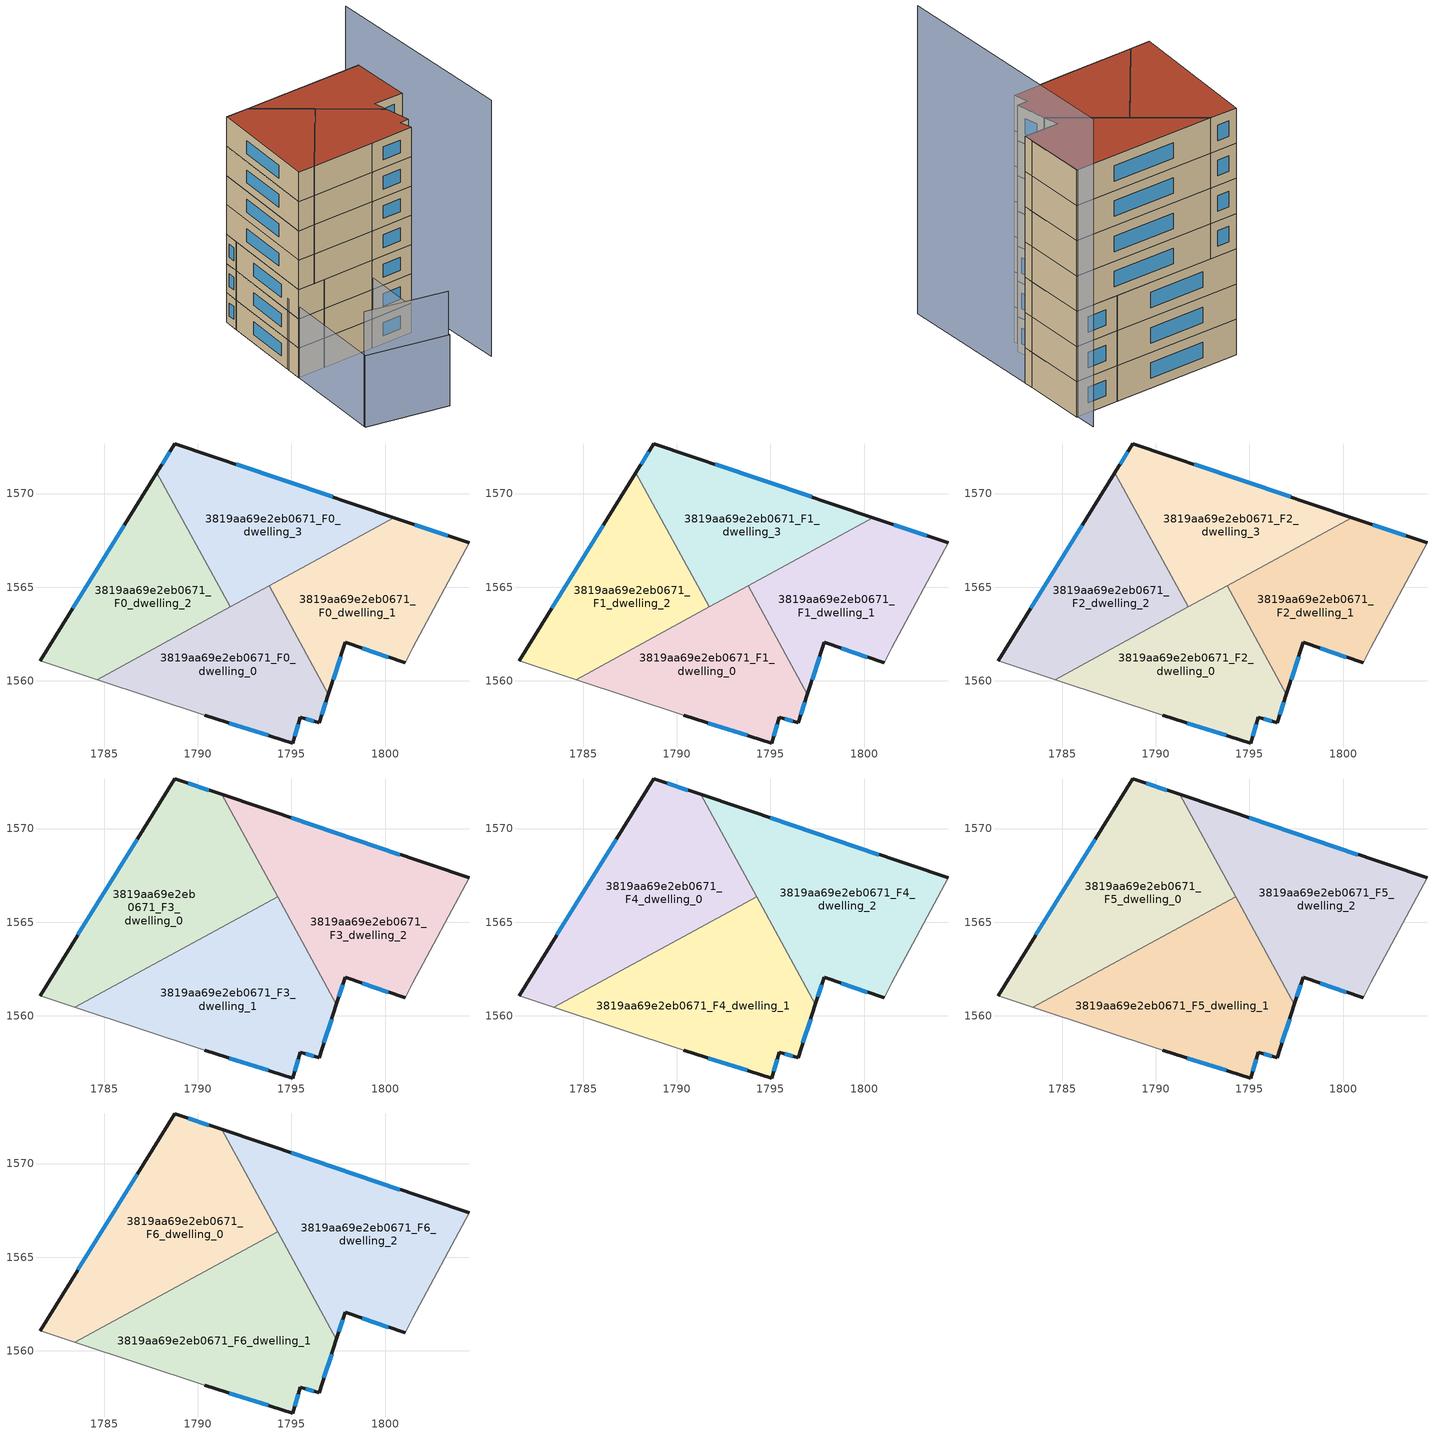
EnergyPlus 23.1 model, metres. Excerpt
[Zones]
3819aa69e2eb0671_F0_dwelling_0
 floor ground (EU_floor_Construction): 1793.8,1565.07 1796.97,1559.27 1796.47,1557.75 1795.47,1558.05 1795.07,1556.65 1790.37,1558.16 1784.61,1560.06 z0
 wall outside (EU_wall_Construction): 1790.37,1558.16 1795.07,1556.65 1795.47,1558.05 1796.47,1557.75 1796.97,1559.27 z0:3
 wall adiabatic (EU_wall_Construction): 1784.61,1560.06 1790.37,1558.16 z0:3
 wall to 3819aa69e2eb0671_F0_dwelling_1 (EU_wall_Construction): 1796.97,1559.27 1793.8,1565.07 z0:3
 wall to 3819aa69e2eb0671_F0_dwelling_2 (EU_wall_Construction): 1791.73,1563.94 1784.61,1560.06 z0:3
 wall to 3819aa69e2eb0671_F0_dwelling_3 (EU_wall_Construction): 1793.8,1565.07 1791.73,1563.94 z0:3
 window (EU_Window_Construction): 1791.69,1557.74 1793.76,1557.08 / 1796.61,1558.18 1796.83,1558.85 / 1795.76,1557.97 1796.19,1557.84 / 1795.19,1557.05 1795.36,1557.66 z0.84:2.16
3819aa69e2eb0671_F0_dwelling_1
 floor ground (EU_floor_Construction): 1804.48,1567.36 1801.48,1561.76 1801.08,1560.96 1797.88,1562.06 1796.97,1559.27 1793.8,1565.07 1800.48,1568.71 z0
 wall outside (EU_wall_Construction): 1796.97,1559.27 1797.88,1562.06 1801.08,1560.96 / 1804.48,1567.36 1800.48,1568.71 z0:3
 wall adiabatic (EU_wall_Construction): 1801.08,1560.96 1801.48,1561.76 1804.48,1567.36 z0:3
 wall to 3819aa69e2eb0671_F0_dwelling_3 (EU_wall_Construction): 1800.48,1568.71 1793.8,1565.07 z0:3
 window (EU_Window_Construction): 1797.22,1560.05 1797.62,1561.28 / 1803.36,1567.74 1801.6,1568.33 / 1798.78,1561.75 1800.18,1561.26 z0.84:2.16
3819aa69e2eb0671_F0_dwelling_2
 floor ground (EU_floor_Construction): 1787.81,1571.12 1791.73,1563.94 1784.61,1560.06 1781.56,1561.06 z0
 wall outside (EU_wall_Construction): 1787.81,1571.12 1781.56,1561.06 z0:3
 wall to 3819aa69e2eb0671_F0_dwelling_3 (EU_wall_Construction): 1791.73,1563.94 1787.81,1571.12 z0:3
 wall adiabatic (EU_wall_Construction): 1781.56,1561.06 1784.61,1560.06 z0:3
 window (EU_Window_Construction): 1786.06,1568.3 1783.32,1563.88 z0.84:2.16
3819aa69e2eb0671_F0_dwelling_3
 floor ground (EU_floor_Construction): 1800.48,1568.71 1791.73,1563.94 1787.81,1571.12 1788.77,1572.67 z0
 wall outside (EU_wall_Construction): 1800.48,1568.71 1788.77,1572.67 1787.81,1571.12 z0:3
 window (EU_Window_Construction): 1797.2,1569.82 1792.05,1571.56 / 1788.51,1572.24 1788.08,1571.56 z0.84:2.16
3819aa69e2eb0671_F1_dwelling_0
 floor to 3819aa69e2eb0671_F0_dwelling_0 (EU_floor_Construction): 1793.8,1565.07 1796.97,1559.27 1796.47,1557.75 1795.47,1558.05 1795.07,1556.65 1790.37,1558.16 1784.61,1560.06 z3
 wall outside (EU_wall_Construction): 1790.37,1558.16 1795.07,1556.65 1795.47,1558.05 1796.47,1557.75 1796.97,1559.27 z3:6
 wall adiabatic (EU_wall_Construction): 1784.61,1560.06 1790.37,1558.16 z3:6
 wall to 3819aa69e2eb0671_F1_dwelling_1 (EU_wall_Construction): 1796.97,1559.27 1793.8,1565.07 z3:6
 wall to 3819aa69e2eb0671_F1_dwelling_2 (EU_wall_Construction): 1791.73,1563.94 1784.61,1560.06 z3:6
 wall to 3819aa69e2eb0671_F1_dwelling_3 (EU_wall_Construction): 1793.8,1565.07 1791.73,1563.94 z3:6
 window (EU_Window_Construction): 1791.69,1557.74 1793.76,1557.08 / 1796.61,1558.18 1796.83,1558.85 / 1795.76,1557.97 1796.19,1557.84 / 1795.19,1557.05 1795.36,1557.66 z3.84:5.16
3819aa69e2eb0671_F1_dwelling_1
 floor to 3819aa69e2eb0671_F0_dwelling_1 (EU_floor_Construction): 1804.48,1567.36 1801.48,1561.76 1801.08,1560.96 1797.88,1562.06 1796.97,1559.27 1793.8,1565.07 1800.48,1568.71 z3
 wall outside (EU_wall_Construction): 1796.97,1559.27 1797.88,1562.06 1801.08,1560.96 / 1804.48,1567.36 1800.48,1568.71 z3:6
 wall adiabatic (EU_wall_Construction): 1801.08,1560.96 1801.48,1561.76 1804.48,1567.36 z3:6
 wall to 3819aa69e2eb0671_F1_dwelling_3 (EU_wall_Construction): 1800.48,1568.71 1793.8,1565.07 z3:6
 window (EU_Window_Construction): 1797.22,1560.05 1797.62,1561.28 / 1803.36,1567.74 1801.6,1568.33 / 1798.78,1561.75 1800.18,1561.26 z3.84:5.16
3819aa69e2eb0671_F1_dwelling_2
 floor to 3819aa69e2eb0671_F0_dwelling_2 (EU_floor_Construction): 1787.81,1571.12 1791.73,1563.94 1784.61,1560.06 1781.56,1561.06 z3
 wall outside (EU_wall_Construction): 1787.81,1571.12 1781.56,1561.06 z3:6
 wall to 3819aa69e2eb0671_F1_dwelling_3 (EU_wall_Construction): 1791.73,1563.94 1787.81,1571.12 z3:6
 wall adiabatic (EU_wall_Construction): 1781.56,1561.06 1784.61,1560.06 z3:6
 window (EU_Window_Construction): 1786.06,1568.3 1783.32,1563.88 z3.84:5.16
3819aa69e2eb0671_F1_dwelling_3
 floor to 3819aa69e2eb0671_F0_dwelling_3 (EU_floor_Construction): 1800.48,1568.71 1791.73,1563.94 1787.81,1571.12 1788.77,1572.67 z3
 wall outside (EU_wall_Construction): 1800.48,1568.71 1788.77,1572.67 1787.81,1571.12 z3:6
 window (EU_Window_Construction): 1797.2,1569.82 1792.05,1571.56 / 1788.51,1572.24 1788.08,1571.56 z3.84:5.16
3819aa69e2eb0671_F2_dwelling_0
 floor to 3819aa69e2eb0671_F1_dwelling_0 (EU_floor_Construction): 1793.8,1565.07 1796.97,1559.27 1796.47,1557.75 1795.47,1558.05 1795.07,1556.65 1790.37,1558.16 1784.61,1560.06 z6
 wall outside (EU_wall_Construction): 1790.37,1558.16 1795.07,1556.65 1795.47,1558.05 1796.47,1557.75 1796.97,1559.27 z6:9
 wall adiabatic (EU_wall_Construction): 1784.61,1560.06 1790.37,1558.16 z6:9
 wall to 3819aa69e2eb0671_F2_dwelling_1 (EU_wall_Construction): 1796.97,1559.27 1793.8,1565.07 z6:9
 wall to 3819aa69e2eb0671_F2_dwelling_2 (EU_wall_Construction): 1791.73,1563.94 1784.61,1560.06 z6:9
 wall to 3819aa69e2eb0671_F2_dwelling_3 (EU_wall_Construction): 1793.8,1565.07 1791.73,1563.94 z6:9
 window (EU_Window_Construction): 1791.69,1557.74 1793.76,1557.08 / 1796.61,1558.18 1796.83,1558.85 / 1795.76,1557.97 1796.19,1557.84 / 1795.19,1557.05 1795.36,1557.66 z6.84:8.16
3819aa69e2eb0671_F2_dwelling_1
 floor to 3819aa69e2eb0671_F1_dwelling_1 (EU_floor_Construction): 1804.48,1567.36 1801.48,1561.76 1801.08,1560.96 1797.88,1562.06 1796.97,1559.27 1793.8,1565.07 1800.48,1568.71 z6
 wall outside (EU_wall_Construction): 1796.97,1559.27 1797.88,1562.06 1801.08,1560.96 / 1804.48,1567.36 1800.48,1568.71 z6:9
 wall adiabatic (EU_wall_Construction): 1801.08,1560.96 1801.48,1561.76 1804.48,1567.36 z6:9
 wall to 3819aa69e2eb0671_F2_dwelling_3 (EU_wall_Construction): 1800.48,1568.71 1793.8,1565.07 z6:9
 window (EU_Window_Construction): 1797.22,1560.05 1797.62,1561.28 / 1803.36,1567.74 1801.6,1568.33 / 1798.78,1561.75 1800.18,1561.26 z6.84:8.16
3819aa69e2eb0671_F2_dwelling_2
 floor to 3819aa69e2eb0671_F1_dwelling_2 (EU_floor_Construction): 1787.81,1571.12 1791.73,1563.94 1784.61,1560.06 1781.56,1561.06 z6
 wall outside (EU_wall_Construction): 1787.81,1571.12 1781.56,1561.06 z6:9
 wall to 3819aa69e2eb0671_F2_dwelling_3 (EU_wall_Construction): 1791.73,1563.94 1787.81,1571.12 z6:9
 wall adiabatic (EU_wall_Construction): 1781.56,1561.06 1784.61,1560.06 z6:9
 window (EU_Window_Construction): 1786.06,1568.3 1783.32,1563.88 z6.84:8.16
3819aa69e2eb0671_F2_dwelling_3
 floor to 3819aa69e2eb0671_F1_dwelling_3 (EU_floor_Construction): 1800.48,1568.71 1791.73,1563.94 1787.81,1571.12 1788.77,1572.67 z6
 wall outside (EU_wall_Construction): 1800.48,1568.71 1788.77,1572.67 1787.81,1571.12 z6:9
 window (EU_Window_Construction): 1797.2,1569.82 1792.05,1571.56 / 1788.51,1572.24 1788.08,1571.56 z6.84:8.16
3819aa69e2eb0671_F3_dwelling_0
 floor to 3819aa69e2eb0671_F2_dwelling_2 (EU_floor_Construction): 1787.81,1571.12 1791.29,1564.75 1783.42,1560.45 1781.56,1561.06 z9
 floor to 3819aa69e2eb0671_F2_dwelling_3 (EU_floor_Construction): 1791.28,1571.82 1794.26,1566.37 1791.29,1564.75 1787.81,1571.12 1788.77,1572.67 z9
 wall outside (EU_wall_Construction): 1791.28,1571.82 1788.77,1572.67 1781.56,1561.06 z9:12
 wall to 3819aa69e2eb0671_F3_dwelling_1 (EU_wall_Construction): 1783.42,1560.45 1794.26,1566.37 z9:12
 wall adiabatic (EU_wall_Construction): 1781.56,1561.06 1783.42,1560.45 z9:12
 wall to 3819aa69e2eb0671_F3_dwelling_2 (EU_wall_Construction): 1794.26,1566.37 1791.28,1571.82 z9:12
 window (EU_Window_Construction): 1790.58,1572.06 1789.48,1572.43 / 1786.75,1569.42 1783.58,1564.31 z9.84:11.16
3819aa69e2eb0671_F3_dwelling_1
 floor to 3819aa69e2eb0671_F2_dwelling_0 (EU_floor_Construction): 1793.8,1565.07 1796.97,1559.27 1796.47,1557.75 1795.47,1558.05 1795.07,1556.65 1790.37,1558.16 1784.62,1560.06 z9
 floor to 3819aa69e2eb0671_F2_dwelling_2 (EU_floor_Construction): 1791.29,1564.75 1791.73,1563.94 1784.62,1560.06 1783.42,1560.45 z9
 floor to 3819aa69e2eb0671_F2_dwelling_1 (EU_floor_Construction): 1794.7,1565.56 1797.4,1560.61 1796.97,1559.27 1793.8,1565.07 z9
 floor to 3819aa69e2eb0671_F2_dwelling_3 (EU_floor_Construction): 1794.26,1566.37 1794.7,1565.56 1791.73,1563.94 1791.29,1564.75 z9
 wall outside (EU_wall_Construction): 1790.37,1558.16 1795.07,1556.65 1795.47,1558.05 1796.47,1557.75 1797.4,1560.61 z9:12
 wall adiabatic (EU_wall_Construction): 1783.42,1560.45 1790.37,1558.16 z9:12
 wall to 3819aa69e2eb0671_F3_dwelling_2 (EU_wall_Construction): 1797.4,1560.61 1794.26,1566.37 z9:12
 window (EU_Window_Construction): 1795.76,1557.97 1796.19,1557.84 / 1795.19,1557.05 1795.36,1557.66 / 1791.69,1557.74 1793.76,1557.08 / 1796.74,1558.55 1797.14,1559.81 z9.84:11.16
3819aa69e2eb0671_F3_dwelling_2
 floor to 3819aa69e2eb0671_F2_dwelling_1 (EU_floor_Construction): 1804.48,1567.36 1801.48,1561.76 1801.08,1560.96 1797.88,1562.06 1797.4,1560.61 1794.7,1565.56 1800.48,1568.71 z9
 floor to 3819aa69e2eb0671_F2_dwelling_3 (EU_floor_Construction): 1800.48,1568.71 1794.7,1565.56 1791.28,1571.82 z9
 wall outside (EU_wall_Construction): 1797.4,1560.61 1797.88,1562.06 1801.08,1560.96 / 1804.48,1567.36 1791.28,1571.82 z9:12
 wall adiabatic (EU_wall_Construction): 1801.08,1560.96 1801.48,1561.76 1804.48,1567.36 z9:12
 window (EU_Window_Construction): 1798.78,1561.75 1800.18,1561.26 / 1797.54,1561.01 1797.75,1561.65 / 1800.78,1568.61 1794.98,1570.57 z9.84:11.16
3819aa69e2eb0671_F4_dwelling_0
 floor to 3819aa69e2eb0671_F3_dwelling_0 (EU_floor_Construction): 1791.28,1571.82 1794.26,1566.37 1783.42,1560.45 1781.56,1561.06 1788.77,1572.67 z12
 wall outside (EU_wall_Construction): 1791.28,1571.82 1788.77,1572.67 1781.56,1561.06 z12:15
 wall to 3819aa69e2eb0671_F4_dwelling_1 (EU_wall_Construction): 1783.42,1560.45 1794.26,1566.37 z12:15
 wall adiabatic (EU_wall_Construction): 1781.56,1561.06 1783.42,1560.45 z12:15
 wall to 3819aa69e2eb0671_F4_dwelling_2 (EU_wall_Construction): 1794.26,1566.37 1791.28,1571.82 z12:15
 window (EU_Window_Construction): 1790.58,1572.06 1789.48,1572.43 / 1786.75,1569.42 1783.58,1564.31 z12.84:14.16
3819aa69e2eb0671_F4_dwelling_1
 floor to 3819aa69e2eb0671_F3_dwelling_1 (EU_floor_Construction): 1794.26,1566.37 1797.4,1560.61 1796.47,1557.75 1795.47,1558.05 1795.07,1556.65 1790.37,1558.16 1783.42,1560.45 z12
 wall outside (EU_wall_Construction): 1790.37,1558.16 1795.07,1556.65 1795.47,1558.05 1796.47,1557.75 1797.4,1560.61 z12:15
 wall adiabatic (EU_wall_Construction): 1783.42,1560.45 1790.37,1558.16 z12:15
 wall to 3819aa69e2eb0671_F4_dwelling_2 (EU_wall_Construction): 1797.4,1560.61 1794.26,1566.37 z12:15
 window (EU_Window_Construction): 1795.76,1557.97 1796.19,1557.84 / 1795.19,1557.05 1795.36,1557.66 / 1791.69,1557.74 1793.76,1557.08 / 1796.74,1558.55 1797.14,1559.81 z12.84:14.16
3819aa69e2eb0671_F4_dwelling_2
 floor to 3819aa69e2eb0671_F3_dwelling_2 (EU_floor_Construction): 1804.48,1567.36 1801.48,1561.76 1801.08,1560.96 1797.88,1562.06 1797.4,1560.61 1791.28,1571.82 z12
 wall outside (EU_wall_Construction): 1797.4,1560.61 1797.88,1562.06 1801.08,1560.96 / 1804.48,1567.36 1791.28,1571.82 z12:15
 wall adiabatic (EU_wall_Construction): 1801.08,1560.96 1801.48,1561.76 1804.48,1567.36 z12:15
 window (EU_Window_Construction): 1798.78,1561.75 1800.18,1561.26 / 1797.54,1561.01 1797.75,1561.65 / 1800.78,1568.61 1794.98,1570.57 z12.84:14.16
3819aa69e2eb0671_F5_dwelling_0
 floor to 3819aa69e2eb0671_F4_dwelling_0 (EU_floor_Construction): 1791.28,1571.82 1794.26,1566.37 1783.42,1560.45 1781.56,1561.06 1788.77,1572.67 z15
 wall outside (EU_wall_Construction): 1791.28,1571.82 1788.77,1572.67 1781.56,1561.06 z15:18
 wall to 3819aa69e2eb0671_F5_dwelling_1 (EU_wall_Construction): 1783.42,1560.45 1794.26,1566.37 z15:18
 wall adiabatic (EU_wall_Construction): 1781.56,1561.06 1783.42,1560.45 z15:18
 wall to 3819aa69e2eb0671_F5_dwelling_2 (EU_wall_Construction): 1794.26,1566.37 1791.28,1571.82 z15:18
 window (EU_Window_Construction): 1790.58,1572.06 1789.48,1572.43 / 1786.75,1569.42 1783.58,1564.31 z15.84:17.16
3819aa69e2eb0671_F5_dwelling_1
 floor to 3819aa69e2eb0671_F4_dwelling_1 (EU_floor_Construction): 1794.26,1566.37 1797.4,1560.61 1796.47,1557.75 1795.47,1558.05 1795.07,1556.65 1790.37,1558.16 1783.42,1560.45 z15
 wall outside (EU_wall_Construction): 1790.37,1558.16 1795.07,1556.65 1795.47,1558.05 1796.47,1557.75 1797.4,1560.61 z15:18
 wall adiabatic (EU_wall_Construction): 1783.42,1560.45 1790.37,1558.16 z15:18
 wall to 3819aa69e2eb0671_F5_dwelling_2 (EU_wall_Construction): 1797.4,1560.61 1794.26,1566.37 z15:18
 window (EU_Window_Construction): 1795.76,1557.97 1796.19,1557.84 / 1795.19,1557.05 1795.36,1557.66 / 1791.69,1557.74 1793.76,1557.08 / 1796.74,1558.55 1797.14,1559.81 z15.84:17.16
3819aa69e2eb0671_F5_dwelling_2
 floor to 3819aa69e2eb0671_F4_dwelling_2 (EU_floor_Construction): 1804.48,1567.36 1801.48,1561.76 1801.08,1560.96 1797.88,1562.06 1797.4,1560.61 1791.28,1571.82 z15
 wall outside (EU_wall_Construction): 1797.4,1560.61 1797.88,1562.06 1801.08,1560.96 / 1804.48,1567.36 1791.28,1571.82 z15:18
 wall adiabatic (EU_wall_Construction): 1801.08,1560.96 1801.48,1561.76 1804.48,1567.36 z15:18
 window (EU_Window_Construction): 1798.78,1561.75 1800.18,1561.26 / 1797.54,1561.01 1797.75,1561.65 / 1800.78,1568.61 1794.98,1570.57 z15.84:17.16
3819aa69e2eb0671_F6_dwelling_0
 floor to 3819aa69e2eb0671_F5_dwelling_0 (EU_floor_Construction): 1791.28,1571.82 1794.26,1566.37 1783.42,1560.45 1781.56,1561.06 1788.77,1572.67 z18
 wall outside (EU_wall_Construction): 1791.28,1571.82 1788.77,1572.67 1781.56,1561.06 z18:21
 wall to 3819aa69e2eb0671_F6_dwelling_1 (EU_wall_Construction): 1783.42,1560.45 1794.26,1566.37 z18:21
 wall adiabatic (EU_wall_Construction): 1781.56,1561.06 1783.42,1560.45 z18:21
 wall to 3819aa69e2eb0671_F6_dwelling_2 (EU_wall_Construction): 1794.26,1566.37 1791.28,1571.82 z18:21
 window (EU_Window_Construction): 1790.58,1572.06 1789.48,1572.43 / 1786.75,1569.42 1783.58,1564.31 z18.84:20.16
 roof outside (EU_roof_Construction): 1794.26,1566.37 1791.28,1571.82 1788.77,1572.67 1781.56,1561.06 1783.42,1560.45 z21
3819aa69e2eb0671_F6_dwelling_1
 floor to 3819aa69e2eb0671_F5_dwelling_1 (EU_floor_Construction): 1794.26,1566.37 1797.4,1560.61 1796.47,1557.75 1795.47,1558.05 1795.07,1556.65 1790.37,1558.16 1783.42,1560.45 z18
 wall outside (EU_wall_Construction): 1790.37,1558.16 1795.07,1556.65 1795.47,1558.05 1796.47,1557.75 1797.4,1560.61 z18:21
 wall adiabatic (EU_wall_Construction): 1783.42,1560.45 1790.37,1558.16 z18:21
 wall to 3819aa69e2eb0671_F6_dwelling_2 (EU_wall_Construction): 1797.4,1560.61 1794.26,1566.37 z18:21
 window (EU_Window_Construction): 1795.76,1557.97 1796.19,1557.84 / 1795.19,1557.05 1795.36,1557.66 / 1791.69,1557.74 1793.76,1557.08 / 1796.74,1558.55 1797.14,1559.81 z18.84:20.16
 roof outside (EU_roof_Construction): 1796.47,1557.75 1797.4,1560.61 1794.26,1566.37 1783.42,1560.45 1790.37,1558.16 1795.07,1556.65 1795.47,1558.05 z21
3819aa69e2eb0671_F6_dwelling_2
 floor to 3819aa69e2eb0671_F5_dwelling_2 (EU_floor_Construction): 1804.48,1567.36 1801.48,1561.76 1801.08,1560.96 1797.88,1562.06 1797.4,1560.61 1791.28,1571.82 z18
 wall outside (EU_wall_Construction): 1797.4,1560.61 1797.88,1562.06 1801.08,1560.96 / 1804.48,1567.36 1791.28,1571.82 z18:21
 wall adiabatic (EU_wall_Construction): 1801.08,1560.96 1801.48,1561.76 1804.48,1567.36 z18:21
 window (EU_Window_Construction): 1798.78,1561.75 1800.18,1561.26 / 1797.54,1561.01 1797.75,1561.65 / 1800.78,1568.61 1794.98,1570.57 z18.84:20.16
 roof outside (EU_roof_Construction): 1801.48,1561.76 1804.48,1567.36 1791.28,1571.82 1797.4,1560.61 1797.88,1562.06 1801.08,1560.96 z21
shading: 1775.37,1550.73 1782.96,1546.05 z0:11.7; 1775.26,1550.56 1782.62,1562.81 / 1782.62,1562.81 1790.37,1558.16 / 1790.37,1558.16 1783.01,1545.9 / 1783.01,1545.9 1775.26,1550.56 z0:7.3; 1794.22,1547.74 1805.4,1569.33 z0:26.2
[Building]
EU S2 Campaign: North Axis=0; Terrain=City; Solar Distribution=FullExterior
[Site:Location]
Lyon-Bron: Latitude=45.75; Longitude=5; Time Zone=1; Elevation=198
[SizingPeriod:WeatherFileDays]
AnnualSizingPeriod: Begin Month=1; Begin Day of Month=1; End Month=12; End Day of Month=31; Day of Week for Start Day=Monday; Use Weather File Daylight Saving Period=No; Use Weather File Rain and Snow Indicators=No
[MATERIAL]
EU_InternalMass_Material: Roughness=MediumRough; Thickness=0.1; Conductivity=1; Density=1800; Specific Heat=900; Thermal Absorptance=0.9; Solar Absorptance=0.7; Visible Absorptance=0.7
[MATERIAL:NOMASS] Roughness=MediumRough; Thermal Absorptance=0.9; Solar Absorptance=0.7; Visible Absorptance=0.7
Name | Thermal Resistance
EU_wall_NoMass | 0.776494
EU_roof_NoMass | 0.486893
EU_floor_NoMass | 0.421597
[WINDOWMATERIAL:SIMPLEGLAZINGSYSTEM]
EU_Window_SimpleGlazing: UFactor=4.24961; Solar Heat Gain Coefficient=0.83; Visible Transmittance=0.83
[CONSTRUCTION]
EU_wall_Construction: EU_wall_NoMass
EU_roof_Construction: EU_roof_NoMass
EU_floor_Construction: EU_floor_NoMass
EU_Window_Construction: EU_Window_SimpleGlazing
EU_InternalMass_Construction: EU_InternalMass_Material
[ZONE] Type=1; Multiplier=1; Ceiling Height=autocalculate; Floor Area=autocalculate; Part of Total Floor Area=Yes
Name | Volume
3819aa69e2eb0671_F0_dwelling_0; 3819aa69e2eb0671_F1_dwelling_0; 3819aa69e2eb0671_F2_dwelling_0 | 155.02
3819aa69e2eb0671_F3_dwelling_0; 3819aa69e2eb0671_F4_dwelling_0; 3819aa69e2eb0671_F5_dwelling_0; 3819aa69e2eb0671_F6_dwelling_0 | 206.689
3819aa69e2eb0671_F0_dwelling_1; 3819aa69e2eb0671_F1_dwelling_1; 3819aa69e2eb0671_F2_dwelling_1 | 155.005
3819aa69e2eb0671_F3_dwelling_1; 3819aa69e2eb0671_F4_dwelling_1; 3819aa69e2eb0671_F5_dwelling_1; 3819aa69e2eb0671_F6_dwelling_1 | 206.679
3819aa69e2eb0671_F0_dwelling_2; 3819aa69e2eb0671_F1_dwelling_2; 3819aa69e2eb0671_F2_dwelling_2 | 155.018
3819aa69e2eb0671_F3_dwelling_2; 3819aa69e2eb0671_F4_dwelling_2; 3819aa69e2eb0671_F5_dwelling_2; 3819aa69e2eb0671_F6_dwelling_2 | 206.675
3819aa69e2eb0671_F0_dwelling_3; 3819aa69e2eb0671_F1_dwelling_3; 3819aa69e2eb0671_F2_dwelling_3 | 155.015
[INTERNALMASS] Construction=EU_InternalMass_Construction
Name | Zone or ZoneList | Surface Area
3819aa69e2eb0671_F0_dwelling_0_EU_InternalMass | 3819aa69e2eb0671_F0_dwelling_0 | 51.6733
3819aa69e2eb0671_F0_dwelling_1_EU_InternalMass | 3819aa69e2eb0671_F0_dwelling_1 | 51.6685
3819aa69e2eb0671_F0_dwelling_2_EU_InternalMass | 3819aa69e2eb0671_F0_dwelling_2 | 51.6728
3819aa69e2eb0671_F0_dwelling_3_EU_InternalMass | 3819aa69e2eb0671_F0_dwelling_3 | 51.6719
3819aa69e2eb0671_F1_dwelling_0_EU_InternalMass | 3819aa69e2eb0671_F1_dwelling_0 | 51.6733
3819aa69e2eb0671_F1_dwelling_1_EU_InternalMass | 3819aa69e2eb0671_F1_dwelling_1 | 51.6685
3819aa69e2eb0671_F1_dwelling_2_EU_InternalMass | 3819aa69e2eb0671_F1_dwelling_2 | 51.6728
3819aa69e2eb0671_F1_dwelling_3_EU_InternalMass | 3819aa69e2eb0671_F1_dwelling_3 | 51.6719
3819aa69e2eb0671_F2_dwelling_0_EU_InternalMass | 3819aa69e2eb0671_F2_dwelling_0 | 51.6733
3819aa69e2eb0671_F2_dwelling_1_EU_InternalMass | 3819aa69e2eb0671_F2_dwelling_1 | 51.6685
3819aa69e2eb0671_F2_dwelling_2_EU_InternalMass | 3819aa69e2eb0671_F2_dwelling_2 | 51.6728
3819aa69e2eb0671_F2_dwelling_3_EU_InternalMass | 3819aa69e2eb0671_F2_dwelling_3 | 51.6719
3819aa69e2eb0671_F3_dwelling_0_EU_InternalMass | 3819aa69e2eb0671_F3_dwelling_0 | 68.893
3819aa69e2eb0671_F3_dwelling_1_EU_InternalMass | 3819aa69e2eb0671_F3_dwelling_1 | 68.8935
3819aa69e2eb0671_F3_dwelling_2_EU_InternalMass | 3819aa69e2eb0671_F3_dwelling_2 | 68.8918
3819aa69e2eb0671_F4_dwelling_0_EU_InternalMass | 3819aa69e2eb0671_F4_dwelling_0 | 68.893
3819aa69e2eb0671_F4_dwelling_1_EU_InternalMass | 3819aa69e2eb0671_F4_dwelling_1 | 68.8935
3819aa69e2eb0671_F4_dwelling_2_EU_InternalMass | 3819aa69e2eb0671_F4_dwelling_2 | 68.8918
3819aa69e2eb0671_F5_dwelling_0_EU_InternalMass | 3819aa69e2eb0671_F5_dwelling_0 | 68.893
3819aa69e2eb0671_F5_dwelling_1_EU_InternalMass | 3819aa69e2eb0671_F5_dwelling_1 | 68.8935
3819aa69e2eb0671_F5_dwelling_2_EU_InternalMass | 3819aa69e2eb0671_F5_dwelling_2 | 68.8918
3819aa69e2eb0671_F6_dwelling_0_EU_InternalMass | 3819aa69e2eb0671_F6_dwelling_0 | 68.893
3819aa69e2eb0671_F6_dwelling_1_EU_InternalMass | 3819aa69e2eb0671_F6_dwelling_1 | 68.8935
3819aa69e2eb0671_F6_dwelling_2_EU_InternalMass | 3819aa69e2eb0671_F6_dwelling_2 | 68.8918
[OTHEREQUIPMENT] Fuel Type=Electricity; Design Level Calculation Method=Watts/Area; Power per Zone Floor Area=1; Fraction Latent=0; Fraction Radiant=0; Fraction Lost=0; Carbon Dioxide Generation Rate=0; EndUse Subcategory=EU_Step8_InternalGains
Name | Zone or ZoneList or Space or SpaceList | Schedule
EU_Step8_InternalGain_3819aa69e2eb0671_F0_dwelling_0_f000 | 3819aa69e2eb0671_F0_dwelling_0 | EU_Step8_GainSchedule_3819aa69e2eb0671_F0_dwelling_0_f000
EU_Step8_InternalGain_3819aa69e2eb0671_F0_dwelling_1_f000 | 3819aa69e2eb0671_F0_dwelling_1 | EU_Step8_GainSchedule_3819aa69e2eb0671_F0_dwelling_1_f000
EU_Step8_InternalGain_3819aa69e2eb0671_F0_dwelling_2_f000 | 3819aa69e2eb0671_F0_dwelling_2 | EU_Step8_GainSchedule_3819aa69e2eb0671_F0_dwelling_2_f000
EU_Step8_InternalGain_3819aa69e2eb0671_F0_dwelling_3_f000 | 3819aa69e2eb0671_F0_dwelling_3 | EU_Step8_GainSchedule_3819aa69e2eb0671_F0_dwelling_3_f000
EU_Step8_InternalGain_3819aa69e2eb0671_F1_dwelling_0_f000 | 3819aa69e2eb0671_F1_dwelling_0 | EU_Step8_GainSchedule_3819aa69e2eb0671_F1_dwelling_0_f000
EU_Step8_InternalGain_3819aa69e2eb0671_F1_dwelling_1_f000 | 3819aa69e2eb0671_F1_dwelling_1 | EU_Step8_GainSchedule_3819aa69e2eb0671_F1_dwelling_1_f000
EU_Step8_InternalGain_3819aa69e2eb0671_F1_dwelling_2_f000 | 3819aa69e2eb0671_F1_dwelling_2 | EU_Step8_GainSchedule_3819aa69e2eb0671_F1_dwelling_2_f000
EU_Step8_InternalGain_3819aa69e2eb0671_F1_dwelling_3_f000 | 3819aa69e2eb0671_F1_dwelling_3 | EU_Step8_GainSchedule_3819aa69e2eb0671_F1_dwelling_3_f000
EU_Step8_InternalGain_3819aa69e2eb0671_F2_dwelling_0_f000 | 3819aa69e2eb0671_F2_dwelling_0 | EU_Step8_GainSchedule_3819aa69e2eb0671_F2_dwelling_0_f000
EU_Step8_InternalGain_3819aa69e2eb0671_F2_dwelling_1_f000 | 3819aa69e2eb0671_F2_dwelling_1 | EU_Step8_GainSchedule_3819aa69e2eb0671_F2_dwelling_1_f000
EU_Step8_InternalGain_3819aa69e2eb0671_F2_dwelling_2_f000 | 3819aa69e2eb0671_F2_dwelling_2 | EU_Step8_GainSchedule_3819aa69e2eb0671_F2_dwelling_2_f000
EU_Step8_InternalGain_3819aa69e2eb0671_F2_dwelling_3_f000 | 3819aa69e2eb0671_F2_dwelling_3 | EU_Step8_GainSchedule_3819aa69e2eb0671_F2_dwelling_3_f000
EU_Step8_InternalGain_3819aa69e2eb0671_F3_dwelling_0_f000 | 3819aa69e2eb0671_F3_dwelling_0 | EU_Step8_GainSchedule_3819aa69e2eb0671_F3_dwelling_0_f000
EU_Step8_InternalGain_3819aa69e2eb0671_F3_dwelling_1_f000 | 3819aa69e2eb0671_F3_dwelling_1 | EU_Step8_GainSchedule_3819aa69e2eb0671_F3_dwelling_1_f000
EU_Step8_InternalGain_3819aa69e2eb0671_F3_dwelling_2_f000 | 3819aa69e2eb0671_F3_dwelling_2 | EU_Step8_GainSchedule_3819aa69e2eb0671_F3_dwelling_2_f000
EU_Step8_InternalGain_3819aa69e2eb0671_F4_dwelling_0_f000 | 3819aa69e2eb0671_F4_dwelling_0 | EU_Step8_GainSchedule_3819aa69e2eb0671_F4_dwelling_0_f000
EU_Step8_InternalGain_3819aa69e2eb0671_F4_dwelling_1_f000 | 3819aa69e2eb0671_F4_dwelling_1 | EU_Step8_GainSchedule_3819aa69e2eb0671_F4_dwelling_1_f000
EU_Step8_InternalGain_3819aa69e2eb0671_F4_dwelling_2_f000 | 3819aa69e2eb0671_F4_dwelling_2 | EU_Step8_GainSchedule_3819aa69e2eb0671_F4_dwelling_2_f000
EU_Step8_InternalGain_3819aa69e2eb0671_F5_dwelling_0_f000 | 3819aa69e2eb0671_F5_dwelling_0 | EU_Step8_GainSchedule_3819aa69e2eb0671_F5_dwelling_0_f000
EU_Step8_InternalGain_3819aa69e2eb0671_F5_dwelling_1_f000 | 3819aa69e2eb0671_F5_dwelling_1 | EU_Step8_GainSchedule_3819aa69e2eb0671_F5_dwelling_1_f000
EU_Step8_InternalGain_3819aa69e2eb0671_F5_dwelling_2_f000 | 3819aa69e2eb0671_F5_dwelling_2 | EU_Step8_GainSchedule_3819aa69e2eb0671_F5_dwelling_2_f000
EU_Step8_InternalGain_3819aa69e2eb0671_F6_dwelling_0_f000 | 3819aa69e2eb0671_F6_dwelling_0 | EU_Step8_GainSchedule_3819aa69e2eb0671_F6_dwelling_0_f000
EU_Step8_InternalGain_3819aa69e2eb0671_F6_dwelling_1_f000 | 3819aa69e2eb0671_F6_dwelling_1 | EU_Step8_GainSchedule_3819aa69e2eb0671_F6_dwelling_1_f000
EU_Step8_InternalGain_3819aa69e2eb0671_F6_dwelling_2_f000 | 3819aa69e2eb0671_F6_dwelling_2 | EU_Step8_GainSchedule_3819aa69e2eb0671_F6_dwelling_2_f000
[ZONEVENTILATION:DESIGNFLOWRATE] Schedule=EU_AlwaysOn; Design Flow Rate Calculation Method=AirChanges/Hour; Air Changes per Hour=0.693814; Ventilation Type=Natural; Fan Pressure Rise=0; Fan Total Efficiency=1; Constant Term Coefficient=1; Temperature Term Coefficient=0; Velocity Term Coefficient=0; Velocity Squared Term Coefficient=0; Minimum Indoor Temperature=-100; Maximum Indoor Temperature=100; Delta Temperature=-100; Minimum Outdoor Temperature=-100; Maximum Outdoor Temperature=100; Maximum Wind Speed=40
Name | Zone or ZoneList or Space or SpaceList
EU_ConstantAir_3819aa69e2eb0671_F0_dwelling_0 | 3819aa69e2eb0671_F0_dwelling_0
EU_ConstantAir_3819aa69e2eb0671_F0_dwelling_1 | 3819aa69e2eb0671_F0_dwelling_1
EU_ConstantAir_3819aa69e2eb0671_F0_dwelling_2 | 3819aa69e2eb0671_F0_dwelling_2
EU_ConstantAir_3819aa69e2eb0671_F0_dwelling_3 | 3819aa69e2eb0671_F0_dwelling_3
EU_ConstantAir_3819aa69e2eb0671_F1_dwelling_0 | 3819aa69e2eb0671_F1_dwelling_0
EU_ConstantAir_3819aa69e2eb0671_F1_dwelling_1 | 3819aa69e2eb0671_F1_dwelling_1
EU_ConstantAir_3819aa69e2eb0671_F1_dwelling_2 | 3819aa69e2eb0671_F1_dwelling_2
EU_ConstantAir_3819aa69e2eb0671_F1_dwelling_3 | 3819aa69e2eb0671_F1_dwelling_3
EU_ConstantAir_3819aa69e2eb0671_F2_dwelling_0 | 3819aa69e2eb0671_F2_dwelling_0
EU_ConstantAir_3819aa69e2eb0671_F2_dwelling_1 | 3819aa69e2eb0671_F2_dwelling_1
EU_ConstantAir_3819aa69e2eb0671_F2_dwelling_2 | 3819aa69e2eb0671_F2_dwelling_2
EU_ConstantAir_3819aa69e2eb0671_F2_dwelling_3 | 3819aa69e2eb0671_F2_dwelling_3
EU_ConstantAir_3819aa69e2eb0671_F3_dwelling_0 | 3819aa69e2eb0671_F3_dwelling_0
EU_ConstantAir_3819aa69e2eb0671_F3_dwelling_1 | 3819aa69e2eb0671_F3_dwelling_1
EU_ConstantAir_3819aa69e2eb0671_F3_dwelling_2 | 3819aa69e2eb0671_F3_dwelling_2
EU_ConstantAir_3819aa69e2eb0671_F4_dwelling_0 | 3819aa69e2eb0671_F4_dwelling_0
EU_ConstantAir_3819aa69e2eb0671_F4_dwelling_1 | 3819aa69e2eb0671_F4_dwelling_1
EU_ConstantAir_3819aa69e2eb0671_F4_dwelling_2 | 3819aa69e2eb0671_F4_dwelling_2
EU_ConstantAir_3819aa69e2eb0671_F5_dwelling_0 | 3819aa69e2eb0671_F5_dwelling_0
EU_ConstantAir_3819aa69e2eb0671_F5_dwelling_1 | 3819aa69e2eb0671_F5_dwelling_1
EU_ConstantAir_3819aa69e2eb0671_F5_dwelling_2 | 3819aa69e2eb0671_F5_dwelling_2
EU_ConstantAir_3819aa69e2eb0671_F6_dwelling_0 | 3819aa69e2eb0671_F6_dwelling_0
EU_ConstantAir_3819aa69e2eb0671_F6_dwelling_1 | 3819aa69e2eb0671_F6_dwelling_1
EU_ConstantAir_3819aa69e2eb0671_F6_dwelling_2 | 3819aa69e2eb0671_F6_dwelling_2
[HVACTEMPLATE:THERMOSTAT] Constant Heating Setpoint=20; Constant Cooling Setpoint=50
EU_HeatOnly_3819aa69e2eb0671_F0_dwelling_0; EU_HeatOnly_3819aa69e2eb0671_F0_dwelling_1; EU_HeatOnly_3819aa69e2eb0671_F0_dwelling_2; EU_HeatOnly_3819aa69e2eb0671_F0_dwelling_3; EU_HeatOnly_3819aa69e2eb0671_F1_dwelling_0; EU_HeatOnly_3819aa69e2eb0671_F1_dwelling_1; EU_HeatOnly_3819aa69e2eb0671_F1_dwelling_2; EU_HeatOnly_3819aa69e2eb0671_F1_dwelling_3; EU_HeatOnly_3819aa69e2eb0671_F2_dwelling_0; EU_HeatOnly_3819aa69e2eb0671_F2_dwelling_1; EU_HeatOnly_3819aa69e2eb0671_F2_dwelling_2; EU_HeatOnly_3819aa69e2eb0671_F2_dwelling_3; EU_HeatOnly_3819aa69e2eb0671_F3_dwelling_0; EU_HeatOnly_3819aa69e2eb0671_F3_dwelling_1; EU_HeatOnly_3819aa69e2eb0671_F3_dwelling_2; EU_HeatOnly_3819aa69e2eb0671_F4_dwelling_0; EU_HeatOnly_3819aa69e2eb0671_F4_dwelling_1; EU_HeatOnly_3819aa69e2eb0671_F4_dwelling_2; EU_HeatOnly_3819aa69e2eb0671_F5_dwelling_0; EU_HeatOnly_3819aa69e2eb0671_F5_dwelling_1; EU_HeatOnly_3819aa69e2eb0671_F5_dwelling_2; EU_HeatOnly_3819aa69e2eb0671_F6_dwelling_0; EU_HeatOnly_3819aa69e2eb0671_F6_dwelling_1; EU_HeatOnly_3819aa69e2eb0671_F6_dwelling_2
[HVACTEMPLATE:ZONE:IDEALLOADSAIRSYSTEM] System Availability Schedule=EU_AlwaysOn; Maximum Heating Supply Air Temperature=50; Minimum Cooling Supply Air Temperature=13; Maximum Heating Supply Air Humidity Ratio=0.0156; Minimum Cooling Supply Air Humidity Ratio=0.0077; Heating Limit=NoLimit; Cooling Limit=NoLimit; Heating Availability Schedule=EU_AlwaysOn; Cooling Availability Schedule=EU_CoolingOff; Dehumidification Control Type=ConstantSensibleHeatRatio; Cooling Sensible Heat Ratio=0.7; Dehumidification Setpoint=60; Humidification Control Type=None; Humidification Setpoint=30; Outdoor Air Method=None; Outdoor Air Flow Rate per Person=0.00944; Outdoor Air Flow Rate per Zone Floor Area=0; Outdoor Air Flow Rate per Zone=0; Demand Controlled Ventilation Type=None; Outdoor Air Economizer Type=NoEconomizer; Heat Recovery Type=None; Sensible Heat Recovery Effectiveness=0.7; Latent Heat Recovery Effectiveness=0.65
Name | Template Thermostat
3819aa69e2eb0671_F0_dwelling_0 | EU_HeatOnly_3819aa69e2eb0671_F0_dwelling_0
3819aa69e2eb0671_F0_dwelling_1 | EU_HeatOnly_3819aa69e2eb0671_F0_dwelling_1
3819aa69e2eb0671_F0_dwelling_2 | EU_HeatOnly_3819aa69e2eb0671_F0_dwelling_2
3819aa69e2eb0671_F0_dwelling_3 | EU_HeatOnly_3819aa69e2eb0671_F0_dwelling_3
3819aa69e2eb0671_F1_dwelling_0 | EU_HeatOnly_3819aa69e2eb0671_F1_dwelling_0
3819aa69e2eb0671_F1_dwelling_1 | EU_HeatOnly_3819aa69e2eb0671_F1_dwelling_1
3819aa69e2eb0671_F1_dwelling_2 | EU_HeatOnly_3819aa69e2eb0671_F1_dwelling_2
3819aa69e2eb0671_F1_dwelling_3 | EU_HeatOnly_3819aa69e2eb0671_F1_dwelling_3
3819aa69e2eb0671_F2_dwelling_0 | EU_HeatOnly_3819aa69e2eb0671_F2_dwelling_0
3819aa69e2eb0671_F2_dwelling_1 | EU_HeatOnly_3819aa69e2eb0671_F2_dwelling_1
3819aa69e2eb0671_F2_dwelling_2 | EU_HeatOnly_3819aa69e2eb0671_F2_dwelling_2
3819aa69e2eb0671_F2_dwelling_3 | EU_HeatOnly_3819aa69e2eb0671_F2_dwelling_3
3819aa69e2eb0671_F3_dwelling_0 | EU_HeatOnly_3819aa69e2eb0671_F3_dwelling_0
3819aa69e2eb0671_F3_dwelling_1 | EU_HeatOnly_3819aa69e2eb0671_F3_dwelling_1
3819aa69e2eb0671_F3_dwelling_2 | EU_HeatOnly_3819aa69e2eb0671_F3_dwelling_2
3819aa69e2eb0671_F4_dwelling_0 | EU_HeatOnly_3819aa69e2eb0671_F4_dwelling_0
3819aa69e2eb0671_F4_dwelling_1 | EU_HeatOnly_3819aa69e2eb0671_F4_dwelling_1
3819aa69e2eb0671_F4_dwelling_2 | EU_HeatOnly_3819aa69e2eb0671_F4_dwelling_2
3819aa69e2eb0671_F5_dwelling_0 | EU_HeatOnly_3819aa69e2eb0671_F5_dwelling_0
3819aa69e2eb0671_F5_dwelling_1 | EU_HeatOnly_3819aa69e2eb0671_F5_dwelling_1
3819aa69e2eb0671_F5_dwelling_2 | EU_HeatOnly_3819aa69e2eb0671_F5_dwelling_2
3819aa69e2eb0671_F6_dwelling_0 | EU_HeatOnly_3819aa69e2eb0671_F6_dwelling_0
3819aa69e2eb0671_F6_dwelling_1 | EU_HeatOnly_3819aa69e2eb0671_F6_dwelling_1
3819aa69e2eb0671_F6_dwelling_2 | EU_HeatOnly_3819aa69e2eb0671_F6_dwelling_2
[SIZING:ZONE] Zone Cooling Design Supply Air Temperature Input Method=SupplyAirTemperature; Zone Cooling Design Supply Air Temperature=13; Zone Heating Design Supply Air Temperature Input Method=SupplyAirTemperature; Zone Heating Design Supply Air Temperature=50; Zone Cooling Design Supply Air Humidity Ratio=0.008; Zone Heating Design Supply Air Humidity Ratio=0.008; Cooling Design Air Flow Method=DesignDay; Cooling Design Air Flow Rate=0; Cooling Minimum Air Flow per Zone Floor Area=0.000762; Cooling Minimum Air Flow=0; Cooling Minimum Air Flow Fraction=0.2; Heating Design Air Flow Method=DesignDay; Heating Design Air Flow Rate=0; Heating Maximum Air Flow per Zone Floor Area=0.002032; Heating Maximum Air Flow=0.141576; Heating Maximum Air Flow Fraction=0.3; Account for Dedicated Outdoor Air System=No; Dedicated Outdoor Air System Control Strategy=NeutralSupplyAir; Dedicated Outdoor Air Low Setpoint Temperature for Design=autosize; Dedicated Outdoor Air High Setpoint Temperature for Design=autosize; Zone Load Sizing Method=Sensible Load Only No Latent Load; Zone Latent Cooling Design Supply Air Humidity Ratio Input Method=HumidityRatioDifference; Zone Cooling Design Supply Air Humidity Ratio Difference=0.005; Zone Latent Heating Design Supply Air Humidity Ratio Input Method=HumidityRatioDifference; Zone Humidification Design Supply Air Humidity Ratio Difference=0.005
3819aa69e2eb0671_F0_dwelling_0; 3819aa69e2eb0671_F0_dwelling_1; 3819aa69e2eb0671_F0_dwelling_2; 3819aa69e2eb0671_F0_dwelling_3; 3819aa69e2eb0671_F1_dwelling_0; 3819aa69e2eb0671_F1_dwelling_1; 3819aa69e2eb0671_F1_dwelling_2; 3819aa69e2eb0671_F1_dwelling_3; 3819aa69e2eb0671_F2_dwelling_0; 3819aa69e2eb0671_F2_dwelling_1; 3819aa69e2eb0671_F2_dwelling_2; 3819aa69e2eb0671_F2_dwelling_3; 3819aa69e2eb0671_F3_dwelling_0; 3819aa69e2eb0671_F3_dwelling_1; 3819aa69e2eb0671_F3_dwelling_2; 3819aa69e2eb0671_F4_dwelling_0; 3819aa69e2eb0671_F4_dwelling_1; 3819aa69e2eb0671_F4_dwelling_2; 3819aa69e2eb0671_F5_dwelling_0; 3819aa69e2eb0671_F5_dwelling_1; 3819aa69e2eb0671_F5_dwelling_2; 3819aa69e2eb0671_F6_dwelling_0; 3819aa69e2eb0671_F6_dwelling_1; 3819aa69e2eb0671_F6_dwelling_2
[SCHEDULE:CONSTANT]
Name | Hourly Value
EU_AlwaysOn | 1
EU_CoolingOff | 0
[SCHEDULE:FILE] Column Number=1; Rows to Skip at Top=0; Number of Hours of Data=8760; Column Separator=Comma; Interpolate to Timestep=No; Minutes per Item=60; Adjust Schedule for Daylight Savings=Yes
Name | File
EU_Step8_GainSchedule_3819aa69e2eb0671_F0_dwelling_0_f000 | ../../schedules/3819aa69e2eb0671/3819aa69e2eb0671_F0_dwelling_0_f000_gain.csv
EU_Step8_GainSchedule_3819aa69e2eb0671_F0_dwelling_1_f000 | ../../schedules/3819aa69e2eb0671/3819aa69e2eb0671_F0_dwelling_1_f000_gain.csv
EU_Step8_GainSchedule_3819aa69e2eb0671_F0_dwelling_2_f000 | ../../schedules/3819aa69e2eb0671/3819aa69e2eb0671_F0_dwelling_2_f000_gain.csv
EU_Step8_GainSchedule_3819aa69e2eb0671_F0_dwelling_3_f000 | ../../schedules/3819aa69e2eb0671/3819aa69e2eb0671_F0_dwelling_3_f000_gain.csv
EU_Step8_GainSchedule_3819aa69e2eb0671_F1_dwelling_0_f000 | ../../schedules/3819aa69e2eb0671/3819aa69e2eb0671_F1_dwelling_0_f000_gain.csv
EU_Step8_GainSchedule_3819aa69e2eb0671_F1_dwelling_1_f000 | ../../schedules/3819aa69e2eb0671/3819aa69e2eb0671_F1_dwelling_1_f000_gain.csv
EU_Step8_GainSchedule_3819aa69e2eb0671_F1_dwelling_2_f000 | ../../schedules/3819aa69e2eb0671/3819aa69e2eb0671_F1_dwelling_2_f000_gain.csv
EU_Step8_GainSchedule_3819aa69e2eb0671_F1_dwelling_3_f000 | ../../schedules/3819aa69e2eb0671/3819aa69e2eb0671_F1_dwelling_3_f000_gain.csv
EU_Step8_GainSchedule_3819aa69e2eb0671_F2_dwelling_0_f000 | ../../schedules/3819aa69e2eb0671/3819aa69e2eb0671_F2_dwelling_0_f000_gain.csv
EU_Step8_GainSchedule_3819aa69e2eb0671_F2_dwelling_1_f000 | ../../schedules/3819aa69e2eb0671/3819aa69e2eb0671_F2_dwelling_1_f000_gain.csv
EU_Step8_GainSchedule_3819aa69e2eb0671_F2_dwelling_2_f000 | ../../schedules/3819aa69e2eb0671/3819aa69e2eb0671_F2_dwelling_2_f000_gain.csv
EU_Step8_GainSchedule_3819aa69e2eb0671_F2_dwelling_3_f000 | ../../schedules/3819aa69e2eb0671/3819aa69e2eb0671_F2_dwelling_3_f000_gain.csv
EU_Step8_GainSchedule_3819aa69e2eb0671_F3_dwelling_0_f000 | ../../schedules/3819aa69e2eb0671/3819aa69e2eb0671_F3_dwelling_0_f000_gain.csv
EU_Step8_GainSchedule_3819aa69e2eb0671_F3_dwelling_1_f000 | ../../schedules/3819aa69e2eb0671/3819aa69e2eb0671_F3_dwelling_1_f000_gain.csv
EU_Step8_GainSchedule_3819aa69e2eb0671_F3_dwelling_2_f000 | ../../schedules/3819aa69e2eb0671/3819aa69e2eb0671_F3_dwelling_2_f000_gain.csv
EU_Step8_GainSchedule_3819aa69e2eb0671_F4_dwelling_0_f000 | ../../schedules/3819aa69e2eb0671/3819aa69e2eb0671_F4_dwelling_0_f000_gain.csv
EU_Step8_GainSchedule_3819aa69e2eb0671_F4_dwelling_1_f000 | ../../schedules/3819aa69e2eb0671/3819aa69e2eb0671_F4_dwelling_1_f000_gain.csv
EU_Step8_GainSchedule_3819aa69e2eb0671_F4_dwelling_2_f000 | ../../schedules/3819aa69e2eb0671/3819aa69e2eb0671_F4_dwelling_2_f000_gain.csv
EU_Step8_GainSchedule_3819aa69e2eb0671_F5_dwelling_0_f000 | ../../schedules/3819aa69e2eb0671/3819aa69e2eb0671_F5_dwelling_0_f000_gain.csv
EU_Step8_GainSchedule_3819aa69e2eb0671_F5_dwelling_1_f000 | ../../schedules/3819aa69e2eb0671/3819aa69e2eb0671_F5_dwelling_1_f000_gain.csv
EU_Step8_GainSchedule_3819aa69e2eb0671_F5_dwelling_2_f000 | ../../schedules/3819aa69e2eb0671/3819aa69e2eb0671_F5_dwelling_2_f000_gain.csv
EU_Step8_GainSchedule_3819aa69e2eb0671_F6_dwelling_0_f000 | ../../schedules/3819aa69e2eb0671/3819aa69e2eb0671_F6_dwelling_0_f000_gain.csv
EU_Step8_GainSchedule_3819aa69e2eb0671_F6_dwelling_1_f000 | ../../schedules/3819aa69e2eb0671/3819aa69e2eb0671_F6_dwelling_1_f000_gain.csv
EU_Step8_GainSchedule_3819aa69e2eb0671_F6_dwelling_2_f000 | ../../schedules/3819aa69e2eb0671/3819aa69e2eb0671_F6_dwelling_2_f000_gain.csv
